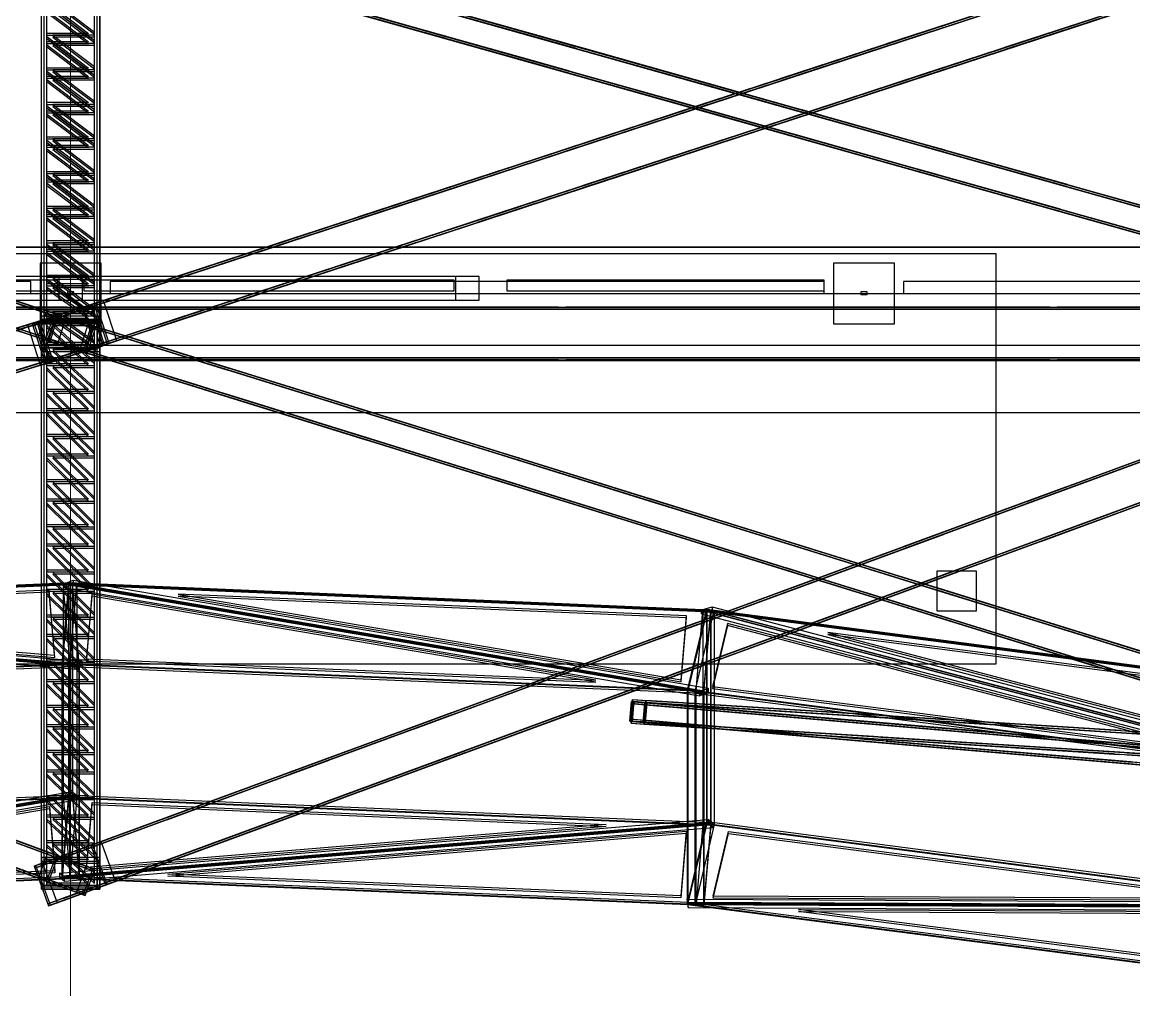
# Model space of a CAD drawing. Header units: millimetres. Extents: x -52000 to 48850, y -48850 to 51750.
# Drawn here: x -366 to 8040, y -27266 to -19948 of the extents above; entities that cross this region are included whole.
import ezdxf

# ---------------------------------------------------------------- set-up
doc = ezdxf.new("R2010")
doc.units = ezdxf.units.MM
for name, color, linetype, lineweight in [('D-BMK-AXIS', 7, 'Continuous', 13), ('D-STR-BASE', 7, 'Continuous', 25), ('D-STR-STRC', 7, 'Continuous', 25)]:
    doc.layers.add(name, color=color, linetype=linetype, lineweight=lineweight)

msp = doc.modelspace()

# ---------------------------------------------------------------- linework, layer by layer
at = {"layer": 'D-BMK-AXIS'}
msp.add_line((0, -48000), (0, 48000), dxfattribs=at)
at = {"layer": 'D-STR-BASE'}
for points in [[(-24900, -22900), (24900, -22900), (24900, 22900), (-24900, 22900)], [(-23650, -21650), (23650, -21650), (23650, 21650), (-23650, 21650)], [(-23650, -21650), (23650, -21650), (23650, 21650), (-23650, 21650)], [(-23650, -21650), (23650, -21650), (23650, 21650), (-23650, 21650)], [(-23650, -21650), (23650, -21650), (23650, 21650), (-23650, 21650)], [(-24000, -22000), (24000, -22000), (24000, -21650), (-24000, -21650)], [(-24000, -22000), (24000, -22000), (24000, -21650), (-24000, -21650)], [(-24000, -22000), (24000, -22000), (24000, -21650), (-24000, -21650)], [(-24000, -22000), (24000, -22000), (24000, -21650), (-24000, -21650)], [(-24000, -22000), (24000, -22000), (24000, -21650), (-24000, -21650)], [(-24000, -22000), (24000, -22000), (24000, -21650), (-24000, -21650)], [(-24000, -22000), (24000, -22000), (24000, -21650), (-24000, -21650)], [(-24000, -22000), (24000, -22000), (24000, -21650), (-24000, -21650)], [(-7000, -24800), (7000, -24800), (7000, -21700), (-7000, -21700)], [(-230, -22230), (230, -22230), (230, -21770), (-230, -21770)], [(5770, -22230), (6230, -22230), (6230, -21770), (5770, -21770)], [(-5700, -22000), (-300, -22000), (-300, -21910), (-5700, -21910)], [(-3090, -22050), (3090, -22050), (3090, -21870), (-3090, -21870)], [(-2900, -21980), (-100, -21980), (-100, -21900), (-2900, -21900)], [(-90, -22050), (90, -22050), (90, -21870), (-90, -21870)], [(100, -21980), (2900, -21980), (2900, -21900), (100, -21900)], [(300, -22000), (5700, -22000), (5700, -21910), (300, -21910)], [(2910, -22050), (3090, -22050), (3090, -21870), (2910, -21870)], [(3300, -21980), (5700, -21980), (5700, -21900), (3300, -21900)], [(6300, -22000), (11700, -22000), (11700, -21910), (6300, -21910)], [(6300, -22000), (11700, -22000), (11700, -21910), (6300, -21910)], [(-25, -22006), (25, -22006), (25, -21986), (-25, -21986)], [(5975, -22006), (6025, -22006), (6025, -21986), (5975, -21986)], [(-24450, -22390), (24450, -22390), (24450, -22510), (-24450, -22510)], [(-24450, -22390), (24450, -22390), (24450, -22510), (-24450, -22510)], [(6550, -24400), (6850, -24400), (6850, -24100), (6550, -24100)]]:
    msp.add_lwpolyline(points, close=True, dxfattribs=at)
at = {"layer": 'D-STR-STRC'}
for points in [[(-290.1, -22229.2), (190.5, -22071.8), (9772, -18932.4), (9291.5, -19089.8)], [(-285.1, -22244.5), (195.5, -22087), (9777, -18947.6), (9296.4, -19105)], [(185.4, -22269.7), (-130, -22166.3), (-9711.5, -19026.9), (-9396.2, -19130.2)], [(190.4, -22254.4), (-125, -22151.1), (-9706.6, -19011.7), (-9391.2, -19115)], [(220, -22195.6), (-220, -22195.6), (-220, -19056.2), (220, -19056.2)], [(220, -22211.2), (-220, -22211.2), (-220, -19071.8), (220, -19071.8)], [(11326.3, -22259.4), (11024.5, -22174.4), (-126.8, -19035), (175, -19119.9)], [(11330.6, -22244), (11028.8, -22159), (-122.5, -19019.6), (179.4, -19104.5)], [(125, -22454), (-190.4, -22350.7), (-9771.9, -19211.2), (-9456.6, -19314.6)], [(130, -22438.8), (-185.4, -22335.5), (-9767, -19196), (-9451.6, -19299.4)], [(-195.5, -22518.1), (285.1, -22360.7), (9866.7, -19221.2), (9386.1, -19378.7)], [(-190.5, -22533.3), (290.1, -22375.9), (9871.7, -19236.4), (9391.1, -19393.9)], [(11273.7, -22446.1), (10971.9, -22361.1), (-179.4, -19221.7), (122.5, -19306.7)], [(11278.1, -22430.7), (10976.2, -22345.7), (-175, -19206.3), (126.8, -19291.3)], [(220, -22393.9), (-220, -22393.9), (-220, -19254.5), (220, -19254.5)], [(220, -22409.5), (-220, -22409.5), (-220, -19270.1), (220, -19270.1)], [(2835.9, -20054), (2623.9, -19994.3), (1758.7, -19750.7)], [(2839.4, -20055), (1974.2, -19811.4), (1762.2, -19751.7)], [(6169.9, -20112.6), (6910.1, -19870.1), (7296.8, -19743.4)], [(6177.4, -20110.1), (6564.2, -19983.4), (7304.4, -19740.9)], [(135, -20032.9), (-180, -20032.9), (-180, -19794.8)], [(135, -20048.5), (-180, -20048.5), (-180, -19810.3)], [(180, -20022.3), (180, -19784.2), (-135, -19784.2)], [(180, -20037.9), (180, -19799.8), (-135, -19799.8)], [(2831.6, -20069.4), (2619.6, -20009.7), (1754.4, -19766.1)], [(2835.1, -20070.4), (1969.9, -19826.8), (1757.9, -19767.1)], [(3817.8, -20128.9), (3605.8, -20069.2), (2740.5, -19825.6)], [(3821.3, -20129.9), (2956.1, -19886.3), (2744.1, -19826.6)], [(6174.8, -20127.8), (6915.1, -19885.3), (7301.8, -19758.6)], [(6182.4, -20125.3), (6569.1, -19998.6), (7309.4, -19756.1)], [(7063, -20139.9), (7803.2, -19897.3), (8189.9, -19770.6)], [(7068, -20155.1), (7808.2, -19912.6), (8194.9, -19785.8)], [(7070.6, -20137.4), (7457.3, -20010.7), (8197.5, -19768.2)], [(7075.5, -20152.6), (7462.3, -20025.9), (8202.5, -19783.4)], [(135, -20096.2), (-180, -20096.2), (-180, -19858.1)], [(135, -20111.8), (-180, -20111.8), (-180, -19873.6)], [(180, -20085.7), (180, -19847.5), (-135, -19847.5)], [(180, -20101.2), (180, -19863.1), (-135, -19863.1)], [(3813.4, -20144.3), (3601.4, -20084.6), (2736.2, -19841)], [(3817, -20145.3), (2951.7, -19901.7), (2739.7, -19842)], [(5371.4, -20374.2), (6111.6, -20131.7), (6498.3, -20005)], [(5379, -20371.8), (5765.7, -20245), (6505.9, -20002.5)], [(135, -20294.5), (-180, -20294.5), (-180, -20056.4)], [(135, -20310.1), (-180, -20310.1), (-180, -20071.9)], [(180, -20284), (180, -20045.8), (-135, -20045.8)], [(180, -20299.5), (180, -20061.4), (-135, -20061.4)], [(3760.9, -20331), (3548.9, -20271.3), (2683.6, -20027.7)], [(3764.4, -20332), (2899.1, -20088.4), (2687.1, -20028.7)], [(3765.2, -20315.6), (3553.2, -20255.9), (2688, -20012.3)], [(3768.7, -20316.6), (2903.5, -20073), (2691.5, -20013.3)], [(4747, -20390.5), (4535, -20330.8), (3669.8, -20087.2)], [(4750.6, -20391.5), (3885.3, -20147.9), (3673.3, -20088.2)], [(5376.4, -20389.4), (6116.6, -20146.9), (6503.3, -20020.2)], [(5384, -20387), (5770.7, -20260.2), (6510.9, -20017.7)], [(6264.5, -20401.5), (7004.7, -20159), (7391.5, -20032.3)], [(6269.5, -20416.7), (7009.7, -20174.2), (7396.4, -20047.5)], [(6272.1, -20399), (6658.8, -20272.3), (7399, -20029.8)], [(6277.1, -20414.2), (6663.8, -20287.5), (7404, -20045)], [(135, -20357.8), (-180, -20357.8), (-180, -20119.7)], [(135, -20373.4), (-180, -20373.4), (-180, -20135.3)], [(180, -20347.3), (180, -20109.1), (-135, -20109.1)], [(180, -20362.8), (180, -20124.7), (-135, -20124.7)], [(4742.7, -20405.9), (4530.7, -20346.2), (3665.5, -20102.6)], [(4746.2, -20406.9), (3881, -20163.3), (3669, -20103.6)], [(135, -20556.1), (-180, -20556.1), (-180, -20318)], [(135, -20571.7), (-180, -20571.7), (-180, -20333.6)], [(180, -20545.6), (180, -20307.4), (-135, -20307.4)], [(180, -20561.1), (180, -20323), (-135, -20323)], [(4690.1, -20592.6), (4478.1, -20532.9), (3612.9, -20289.4)], [(4693.7, -20593.6), (3828.4, -20350), (3616.4, -20290.3)], [(4694.5, -20577.2), (4482.5, -20517.5), (3617.2, -20274)], [(4698, -20578.2), (3832.8, -20334.6), (3620.8, -20274.9)], [(4572.9, -20635.9), (5313.2, -20393.3), (5699.9, -20266.6)], [(4577.9, -20651.1), (5318.1, -20408.5), (5704.9, -20281.8)], [(4580.5, -20633.4), (4967.2, -20506.7), (5707.5, -20264.1)], [(4585.5, -20648.6), (4972.2, -20521.9), (5712.4, -20279.3)], [(5466.1, -20663.1), (6206.3, -20420.6), (6593, -20293.9)], [(5471, -20678.3), (6211.3, -20435.8), (6598, -20309.1)], [(5473.6, -20660.6), (5860.4, -20533.9), (6600.6, -20291.4)], [(5478.6, -20675.8), (5865.3, -20549.1), (6605.6, -20306.6)], [(135, -20619.5), (-180, -20619.5), (-180, -20381.3)], [(135, -20635), (-180, -20635), (-180, -20396.9)], [(180, -20608.9), (180, -20370.8), (-135, -20370.8)], [(180, -20624.5), (180, -20386.3), (-135, -20386.3)], [(5672, -20667.5), (5460, -20607.8), (4594.7, -20364.2)], [(5675.5, -20668.5), (4810.3, -20424.9), (4598.3, -20365.2)], [(5676.3, -20652.1), (5464.3, -20592.4), (4599.1, -20348.8)], [(5679.8, -20653.1), (4814.6, -20409.5), (4602.6, -20349.8)], [(135, -20817.8), (-180, -20817.8), (-180, -20579.6)], [(135, -20833.3), (-180, -20833.3), (-180, -20595.2)], [(180, -20807.2), (180, -20569.1), (-135, -20569.1)], [(180, -20822.8), (180, -20584.6), (-135, -20584.6)], [(3774.5, -20897.5), (4514.7, -20654.9), (4901.4, -20528.2)], [(3779.5, -20912.7), (4519.7, -20670.1), (4906.4, -20543.4)], [(3782.1, -20895), (4168.8, -20768.3), (4909, -20525.7)], [(3787, -20910.2), (4173.8, -20783.5), (4914, -20540.9)], [(5619.4, -20854.2), (5407.4, -20794.6), (4542.2, -20551)], [(5622.9, -20855.2), (4757.7, -20611.6), (4545.7, -20552)], [(5623.7, -20838.8), (5411.7, -20779.2), (4546.5, -20535.6)], [(5627.3, -20839.8), (4762, -20596.2), (4550, -20536.6)], [(4667.6, -20924.7), (5407.8, -20682.2), (5794.5, -20555.5)], [(4672.6, -20939.9), (5412.8, -20697.4), (5799.5, -20570.7)], [(4675.2, -20922.3), (5061.9, -20795.5), (5802.1, -20553)], [(4680.2, -20937.5), (5066.9, -20810.8), (5807.1, -20568.2)], [(135, -20881.1), (-180, -20881.1), (-180, -20642.9)], [(135, -20896.6), (-180, -20896.6), (-180, -20658.5)], [(180, -20870.5), (180, -20632.4), (-135, -20632.4)], [(180, -20886.1), (180, -20647.9), (-135, -20647.9)], [(6601.3, -20929.1), (6389.3, -20869.4), (5524, -20625.9)], [(6604.8, -20930.1), (5739.5, -20686.5), (5527.5, -20626.8)], [(6605.6, -20913.7), (6393.6, -20854), (5528.4, -20610.5)], [(6609.1, -20914.7), (5743.9, -20671.1), (5531.9, -20611.4)], [(135, -21079.4), (-180, -21079.4), (-180, -20841.2)], [(180, -21068.8), (180, -20830.7), (-135, -20830.7)], [(180, -21084.4), (180, -20846.2), (-135, -20846.2)], [(2976, -21159.1), (3716.2, -20916.6), (4102.9, -20789.8)], [(2981, -21174.3), (3721.2, -20931.8), (4107.9, -20805.1)], [(2983.6, -21156.6), (3370.3, -21029.9), (4110.5, -20787.4)], [(2988.6, -21171.8), (3375.3, -21045.1), (4115.5, -20802.6)], [(3869.1, -21186.4), (4609.3, -20943.8), (4996.1, -20817.1)], [(3874.1, -21201.6), (4614.3, -20959), (5001, -20832.3)], [(3876.7, -21183.9), (4263.4, -21057.2), (5003.6, -20814.6)], [(3881.7, -21199.1), (4268.4, -21072.4), (5008.6, -20829.8)], [(6548.7, -21115.9), (6336.7, -21056.2), (5471.4, -20812.6)], [(6552.2, -21116.9), (5687, -20873.3), (5475, -20813.6)], [(6553, -21100.5), (6341, -21040.8), (5475.8, -20797.2)], [(6556.5, -21101.5), (5691.3, -20857.9), (5479.3, -20798.2)], [(135, -21094.9), (-180, -21094.9), (-180, -20856.8)], [(135, -21142.7), (-180, -21142.7), (-180, -20904.6)], [(135, -21158.3), (-180, -21158.3), (-180, -20920.1)], [(180, -21132.1), (180, -20894), (-135, -20894)], [(180, -21147.7), (180, -20909.5), (-135, -20909.5)], [(7530.5, -21190.7), (7318.5, -21131.1), (6453.3, -20887.5)], [(7534, -21191.7), (6668.8, -20948.1), (6456.8, -20888.5)], [(7534.9, -21175.3), (7322.9, -21115.7), (6457.6, -20872.1)], [(7538.4, -21176.3), (6673.1, -20932.7), (6461.1, -20873.1)], [(180, -21330.4), (180, -21092.3), (-135, -21092.3)], [(2177.5, -21420.7), (2917.8, -21178.2), (3304.5, -21051.5)], [(2182.5, -21435.9), (2922.7, -21193.4), (3309.5, -21066.7)], [(2185.1, -21418.2), (2571.8, -21291.5), (3312.1, -21049)], [(2190.1, -21433.4), (2576.8, -21306.7), (3317, -21064.2)], [(3070.7, -21448), (3810.9, -21205.4), (4197.6, -21078.7)], [(3075.6, -21463.2), (3815.9, -21220.6), (4202.6, -21093.9)], [(3078.2, -21445.5), (3465, -21318.8), (4205.2, -21076.3)], [(3083.2, -21460.7), (3469.9, -21334), (4210.2, -21091.5)], [(7478, -21377.5), (7266, -21317.8), (6400.7, -21074.2)], [(7481.5, -21378.5), (6616.2, -21134.9), (6404.2, -21075.2)], [(7482.3, -21362.1), (7270.3, -21302.4), (6405.1, -21058.8)], [(7485.8, -21363.1), (6620.6, -21119.5), (6408.6, -21059.8)], [(135, -21341), (-180, -21341), (-180, -21102.9)], [(135, -21356.6), (-180, -21356.6), (-180, -21118.4)], [(135, -21404.3), (-180, -21404.3), (-180, -21166.2)], [(135, -21419.9), (-180, -21419.9), (-180, -21181.7)], [(180, -21346), (180, -21107.8), (-135, -21107.8)], [(180, -21393.8), (180, -21155.6), (-135, -21155.6)], [(180, -21409.3), (180, -21171.2), (-135, -21171.2)], [(8459.8, -21452.4), (8247.8, -21392.7), (7382.6, -21149.1)], [(8463.3, -21453.4), (7598.1, -21209.8), (7386.1, -21150.1)], [(8464.1, -21437), (8252.1, -21377.3), (7386.9, -21133.7)], [(8467.7, -21438), (7602.4, -21194.4), (7390.4, -21134.7)], [(1379.1, -21682.3), (2119.3, -21439.8), (2506, -21313.1)], [(1384.1, -21697.5), (2124.3, -21455), (2511, -21328.3)], [(1386.7, -21679.8), (1773.4, -21553.1), (2513.6, -21310.6)], [(1391.6, -21695.1), (1778.4, -21568.3), (2518.6, -21325.8)], [(2272.2, -21709.6), (3012.4, -21467.1), (3399.1, -21340.4)], [(2279.8, -21707.1), (2666.5, -21580.4), (3406.7, -21337.9)], [(8407.2, -21639.1), (8195.2, -21579.4), (7330, -21335.8)], [(8410.7, -21640.1), (7545.5, -21396.5), (7333.5, -21336.8)], [(8411.6, -21623.7), (8199.6, -21564), (7334.3, -21320.4)], [(8415.1, -21624.7), (7549.8, -21381.1), (7337.8, -21321.4)], [(135, -21602.6), (-180, -21602.6), (-180, -21364.5)], [(135, -21618.2), (-180, -21618.2), (-180, -21380)], [(135, -21665.9), (-180, -21665.9), (-180, -21427.8)], [(180, -21592.1), (180, -21353.9), (-135, -21353.9)], [(180, -21607.6), (180, -21369.5), (-135, -21369.5)], [(180, -21655.4), (180, -21417.2), (-135, -21417.2)], [(180, -21670.9), (180, -21432.8), (-135, -21432.8)], [(2277.2, -21724.8), (3017.4, -21482.3), (3404.1, -21355.6)], [(2284.8, -21722.3), (2671.5, -21595.6), (3411.7, -21353.1)], [(135, -21681.5), (-180, -21681.5), (-180, -21443.3)], [(580.6, -21944), (1320.8, -21701.4), (1707.6, -21574.7)], [(585.6, -21959.2), (1325.8, -21716.6), (1712.5, -21589.9)], [(588.2, -21941.5), (974.9, -21814.8), (1715.1, -21572.2)], [(593.2, -21956.7), (979.9, -21830), (1720.1, -21587.4)], [(1473.7, -21971.2), (2214, -21728.7), (2600.7, -21602)], [(1481.3, -21968.7), (1868, -21842), (2608.3, -21599.5)], [(135, -21864.2), (-180, -21864.2), (-180, -21626.1)], [(135, -21879.8), (-180, -21879.8), (-180, -21641.6)], [(180, -21853.7), (180, -21615.5), (-135, -21615.5)], [(180, -21869.2), (180, -21631.1), (-135, -21631.1)], [(180, -21917), (180, -21678.9), (-135, -21678.9)], [(1478.7, -21986.4), (2218.9, -21743.9), (2605.7, -21617.2)], [(1486.3, -21983.9), (1873, -21857.2), (2613.2, -21614.7)], [(135, -21927.6), (-180, -21927.6), (-180, -21689.4)], [(135, -21943.1), (-180, -21943.1), (-180, -21705)], [(180, -21932.5), (180, -21694.4), (-135, -21694.4)], [(-175.6, -22191.7), (522.4, -21963), (909.1, -21836.3)], [(-170.6, -22206.9), (527.4, -21978.2), (914.1, -21851.5)], [(-168, -22189.3), (218.7, -22062.5), (916.7, -21833.8)], [(-163.1, -22204.5), (223.7, -22077.7), (921.7, -21849)], [(63.3, -22229.7), (-158.2, -22157.1), (-856.2, -21928.4)], [(68.3, -22214.5), (-153.2, -22141.9), (-851.2, -21913.2)], [(70.9, -22232.1), (-627.1, -22003.4), (-848.6, -21930.9)], [(75.9, -22216.9), (-622.1, -21988.2), (-843.6, -21915.7)], [(135, -22125.9), (-180, -22125.9), (-180, -21887.7)], [(135, -22141.4), (-180, -22141.4), (-180, -21903.3)], [(180, -22115.3), (180, -21877.2), (-135, -21877.2)], [(180, -22130.8), (180, -21892.7), (-135, -21892.7)], [(180, -22161.6), (180, -21940.5), (-135, -21940.5)], [(675.3, -22232.8), (1415.5, -21990.3), (1802.2, -21863.6)], [(680.3, -22248), (1420.5, -22005.5), (1807.2, -21878.8)], [(682.9, -22230.4), (1069.6, -22103.6), (1809.8, -21861.1)], [(687.8, -22245.6), (1074.6, -22118.9), (1814.8, -21876.3)], [(135, -22172.2), (-180, -22172.2), (-180, -21951)], [(135, -22187.7), (-180, -22187.7), (-180, -21966.6)], [(180, -22177.1), (180, -21956), (-135, -21956)], [(-13456.8, -26312.2), (-13038, -26182.2), (162, -22084.8), (-256.8, -22214.7)], [(-13452.1, -26327.5), (-13033.3, -26197.5), (166.7, -22100), (-252.1, -22230)], [(-3689.6, -22102.6), (-3689.6, -22102.6), (-27.5, -22102.6), (-27.5, -22102.6)], [(7.9, -22398.8), (-213.6, -22326.2), (-911.6, -22097.5)], [(15.5, -22401.3), (-682.5, -22172.6), (-904, -22100)], [(-326.4, -22236.3), (-231.5, -22542), (187.3, -22412), (92.4, -22106.4)], [(-290.1, -22229.2), (-190.5, -22533.3), (290.1, -22375.9), (190.5, -22071.8)], [(-276.9, -26331.3), (166.5, -26168.3), (11317.8, -22070.9), (10874.4, -22233.8)], [(-271.4, -26346.3), (172.1, -26183.4), (11323.3, -22085.9), (10879.9, -22248.9)], [(-256.8, -22214.7), (-162, -22520.4), (256.8, -22390.4), (162, -22084.8)], [(-231.9, -22210.2), (-132.2, -22514.3), (348.3, -22356.8), (248.7, -22052.7)], [(27.5, -22102.6), (27.5, -22102.6), (3689.6, -22102.6), (3689.6, -22102.6)], [(148.9, -22088.8), (243.7, -22394.4), (256.8, -22390.4), (162, -22084.8)], [(175.5, -22076.7), (275.1, -22380.8), (290.1, -22375.9), (190.5, -22071.8)], [(3744.6, -22102.6), (3744.6, -22102.6), (7406.7, -22102.6), (7406.7, -22102.6)], [(7461.7, -22102.6), (7461.7, -22102.6), (11123.8, -22102.6), (11123.8, -22102.6)], [(-22302.6, -22118.6), (-22302.6, -22118.6), (22302.6, -22118.6), (22302.6, -22118.6)], [(176.2, -26369.9), (-114.8, -26263), (-11266.1, -22165.6), (-10975.1, -22272.5)], [(181.7, -26354.9), (-109.3, -26248), (-11260.6, -22150.5), (-10969.6, -22257.5)], [(-3689.6, -22118.6), (-3689.6, -22118.6), (-27.5, -22118.6), (-27.5, -22118.6)], [(-1282.1, -22533), (-945.1, -22428.4), (34.9, -22124.2)], [(-1280.2, -22532.4), (-300.2, -22228.2), (36.8, -22123.6)], [(-1277.3, -22548.3), (-940.3, -22443.7), (39.7, -22139.5)], [(-1275.5, -22547.7), (-295.5, -22243.5), (41.5, -22138.9)], [(2.9, -22414), (-218.6, -22341.4), (-916.6, -22112.7)], [(10.5, -22416.5), (-687.5, -22187.8), (-909, -22115.2)], [(66.8, -22434.9), (132.1, -22235.4), (-183.2, -22132), (-248.6, -22331.6)], [(220, -22386), (220, -22172.2), (-220, -22172.2), (-220, -22386)], [(-175.4, -22355.6), (-110, -22156), (-125, -22151.1), (-190.4, -22350.7)], [(125, -22454), (190.4, -22254.4), (-125, -22151.1), (-190.4, -22350.7)], [(135, -22370.5), (-180, -22370.5), (-180, -22149.3)], [(135, -22386), (-180, -22386), (-180, -22164.9)], [(-155.5, -22364.2), (-93.2, -22163.7), (-106.3, -22159.6), (-168.5, -22360.2)], [(106.3, -22445.5), (168.5, -22244.9), (-106.3, -22159.6), (-168.5, -22360.2)], [(180, -22359.9), (180, -22138.8), (-135, -22138.8)], [(180, -22375.4), (180, -22154.3), (-135, -22154.3)], [(13363.8, -26357.7), (13089, -26272.3), (-111, -22174.9), (163.8, -22260.2)], [(13368.5, -26342.4), (13093.7, -26257.1), (-106.3, -22159.6), (168.5, -22244.9)], [(175.8, -22467.1), (238.1, -22266.5), (-36.7, -22181.2), (-99, -22381.8)], [(-81, -22480.6), (617, -22251.9), (1003.7, -22125.2)], [(-76, -22495.8), (622, -22267.1), (1008.7, -22140.4)], [(-73.4, -22478.1), (313.3, -22351.4), (1011.3, -22122.7)], [(-68.4, -22493.3), (318.3, -22366.6), (1016.3, -22137.9)], [(27.5, -22118.6), (27.5, -22118.6), (3689.6, -22118.6), (3689.6, -22118.6)], [(3744.6, -22118.6), (3744.6, -22118.6), (7406.7, -22118.6), (7406.7, -22118.6)], [(7461.7, -22118.6), (7461.7, -22118.6), (11123.8, -22118.6), (11123.8, -22118.6)], [(-290.1, -22229.2), (-190.5, -22533.3), (-175.5, -22528.4), (-275.1, -22224.3)], [(-256.8, -22214.7), (-162, -22520.4), (-148.9, -22516.3), (-243.7, -22210.7)], [(-200, -22409.5), (-200, -22195.6), (-220, -22195.6), (-220, -22409.5)], [(220, -22409.5), (220, -22195.6), (-220, -22195.6), (-220, -22409.5)], [(-200, -22407.5), (-200, -22197.6), (-220, -22197.6), (-220, -22407.5)], [(220, -26295.1), (-220, -26295.1), (-220, -22197.6), (220, -22197.6)], [(220, -22407.5), (220, -22197.6), (-220, -22197.6), (-220, -22407.5)], [(220, -26310.3), (-220, -26310.3), (-220, -22212.9), (220, -22212.9)], [(220, -22437.5), (220, -22227.7), (-220, -22227.7), (-220, -22437.5)], [(135, -22530.8), (-180, -22530.8), (-180, -22241.2)], [(135, -22546.1), (-180, -22546.1), (-180, -22256.5)], [(180, -22517.3), (180, -22227.7), (-135, -22227.7)], [(180, -22532.6), (180, -22243), (-135, -22243)], [(1187.2, -22577.9), (207.2, -22273.7), (14.2, -22213.8)], [(1189, -22578.5), (996, -22518.5), (16, -22214.3)], [(1191.9, -22562.6), (211.9, -22258.4), (18.9, -22198.5)], [(1193.8, -22563.2), (1000.8, -22503.3), (20.8, -22199.1)], [(106.3, -22445.5), (168.5, -22244.9), (155.5, -22240.9), (93.2, -22441.4)], [(125, -22454), (190.4, -22254.4), (175.4, -22249.5), (110, -22449.1)], [(220, -22409.5), (220, -22195.6), (200, -22195.6), (200, -22409.5)], [(220, -22407.5), (220, -22197.6), (200, -22197.6), (200, -22407.5)], [(109.3, -26552), (-181.7, -26445.1), (-11333, -22347.7), (-11042, -22454.6)], [(114.8, -26537), (-176.2, -26430.1), (-11327.5, -22332.6), (-11036.5, -22439.6)], [(-172.1, -26616.6), (271.4, -26453.7), (11422.7, -22356.3), (10979.2, -22519.2)], [(13306.3, -26542.9), (13031.5, -26457.6), (-168.5, -22360.2), (106.3, -22445.5)], [(13311, -26527.7), (13036.2, -26442.3), (-163.8, -22344.9), (111, -22430.2)], [(-13366.7, -26602.5), (-12947.9, -26472.5), (252.1, -22375.1), (-166.7, -22505.1)], [(-13362, -26617.8), (-12943.2, -26487.8), (256.8, -22390.4), (-162, -22520.4)], [(-1191.9, -22823.3), (-855, -22718.7), (125, -22414.5)], [(-1190.1, -22822.8), (-210.1, -22518.6), (126.9, -22414)], [(-1187.2, -22838.6), (-850.2, -22734), (129.8, -22429.8)], [(-1185.3, -22838), (-205.3, -22533.8), (131.6, -22429.2)], [(220, -26489.7), (-220, -26489.7), (-220, -22392.2), (220, -22392.2)], [(220, -26504.9), (-220, -26504.9), (-220, -22407.5), (220, -22407.5)], [(135, -22725.4), (-180, -22725.4), (-180, -22435.8)], [(-166.5, -26631.7), (276.9, -26468.7), (11428.2, -22371.3), (10984.7, -22534.2)], [(180, -22711.9), (180, -22422.3), (-135, -22422.3)], [(180, -22727.1), (180, -22437.5), (-135, -22437.5)], [(1129.7, -22763.2), (149.7, -22459), (-43.4, -22399)], [(1131.5, -22763.7), (938.5, -22703.8), (-41.5, -22399.6)], [(1134.4, -22747.9), (154.4, -22443.7), (-38.6, -22383.8)], [(1136.3, -22748.5), (943.2, -22688.5), (-36.7, -22384.3)], [(-22302.6, -22486.6), (-22302.6, -22486.6), (22302.6, -22486.6), (22302.6, -22486.6)], [(-3689.6, -22486.6), (-3689.6, -22486.6), (-27.5, -22486.6), (-27.5, -22486.6)], [(-3689.6, -22502.6), (-3689.6, -22502.6), (-27.5, -22502.6), (-27.5, -22502.6)], [(135, -22740.7), (-180, -22740.7), (-180, -22451.1)], [(27.5, -22486.6), (27.5, -22486.6), (3689.6, -22486.6), (3689.6, -22486.6)], [(27.5, -22502.6), (27.5, -22502.6), (3689.6, -22502.6), (3689.6, -22502.6)], [(2291.9, -22904.1), (1261.5, -22584.2), (1068.5, -22524.3)], [(2293.8, -22904.6), (2100.8, -22844.7), (1070.3, -22524.9)], [(3744.6, -22486.6), (3744.6, -22486.6), (7406.7, -22486.6), (7406.7, -22486.6)], [(3744.6, -22502.6), (3744.6, -22502.6), (7406.7, -22502.6), (7406.7, -22502.6)], [(7461.7, -22486.6), (7461.7, -22486.6), (11123.8, -22486.6), (11123.8, -22486.6)], [(7461.7, -22502.6), (7461.7, -22502.6), (11123.8, -22502.6), (11123.8, -22502.6)], [(135, -22872.3), (-180, -22872.3), (-180, -22560.9)], [(135, -22887.5), (-180, -22887.5), (-180, -22576.2)], [(180, -22858.8), (180, -22547.4), (-135, -22547.4)], [(180, -22874), (180, -22562.6), (-135, -22562.6)], [(2287.2, -22919.3), (1256.8, -22599.5), (1063.7, -22539.6)], [(2289, -22919.9), (2096, -22860), (1065.6, -22540.1)], [(135, -23066.9), (-180, -23066.9), (-180, -22755.5)], [(135, -23082.1), (-180, -23082.1), (-180, -22770.7)], [(180, -23053.3), (180, -22741.9), (-135, -22741.9)], [(180, -23068.6), (180, -22757.2), (-135, -22757.2)], [(2229.7, -23104.6), (1199.2, -22784.8), (1006.2, -22724.8)], [(2231.5, -23105.2), (2038.5, -23045.3), (1008.1, -22725.4)], [(2234.4, -23089.3), (1204, -22769.5), (1011, -22709.6)], [(2236.3, -23089.9), (2043.2, -23030), (1012.8, -22710.1)], [(3391.9, -23245.5), (2361.5, -22925.7), (2168.5, -22865.7)], [(135, -23213.7), (-180, -23213.7), (-180, -22902.3)], [(135, -23229), (-180, -23229), (-180, -22917.6)], [(180, -23200.2), (180, -22888.8), (-135, -22888.8)], [(180, -23215.5), (180, -22904.1), (-135, -22904.1)], [(3387.2, -23260.8), (2356.8, -22940.9), (2163.7, -22881)], [(3389, -23261.4), (3196, -23201.5), (2165.6, -22881.6)], [(3393.8, -23246.1), (3200.8, -23186.2), (2170.3, -22866.3)], [(135, -23408.3), (-180, -23408.3), (-180, -23096.9)], [(135, -23423.6), (-180, -23423.6), (-180, -23112.2)], [(180, -23394.8), (180, -23083.4), (-135, -23083.4)], [(180, -23410), (180, -23098.6), (-135, -23098.6)], [(3329.7, -23446.1), (2299.2, -23126.2), (2106.2, -23066.3)], [(3331.5, -23446.7), (3138.5, -23386.7), (2108.1, -23066.9)], [(3334.4, -23430.8), (2304, -23110.9), (2111, -23051)], [(3336.3, -23431.4), (3143.2, -23371.5), (2112.8, -23051.6)], [(7230.9, -23572.6), (8096.9, -23254.4), (8453.7, -23123.3)], [(7233.6, -23571.6), (7590.4, -23440.5), (8456.4, -23122.3)], [(7236.4, -23587.6), (8102.4, -23269.4), (8459.2, -23138.3)], [(7239.1, -23586.6), (7595.9, -23455.5), (8461.9, -23137.3)], [(135, -23555.2), (-180, -23555.2), (-180, -23243.8)], [(135, -23570.5), (-180, -23570.5), (-180, -23259.1)], [(180, -23541.7), (180, -23230.3), (-135, -23230.3)], [(180, -23556.9), (180, -23245.5), (-135, -23245.5)], [(4487.2, -23602.2), (3456.8, -23282.4), (3263.7, -23222.5)], [(4489, -23602.8), (4296, -23542.9), (3265.6, -23223)], [(4491.9, -23587), (3461.5, -23267.1), (3268.5, -23207.2)], [(4493.8, -23587.5), (4300.8, -23527.6), (3270.3, -23207.8)], [(135, -23749.8), (-180, -23749.8), (-180, -23438.4)], [(135, -23765), (-180, -23765), (-180, -23453.6)], [(180, -23736.2), (180, -23424.8), (-135, -23424.8)], [(180, -23751.5), (180, -23440.1), (-135, -23440.1)], [(4429.7, -23787.5), (3399.2, -23467.7), (3206.2, -23407.7)], [(4431.5, -23788.1), (4238.5, -23728.2), (3208.1, -23408.3)], [(4434.4, -23772.2), (3404, -23452.4), (3211, -23392.5)], [(4436.3, -23772.8), (4243.2, -23712.9), (3212.8, -23393)], [(7335.8, -23858), (8201.7, -23539.8), (8558.5, -23408.7)], [(7338.4, -23857), (7695.3, -23725.9), (8561.2, -23407.7)], [(7341.3, -23873), (8207.2, -23554.8), (8564.1, -23423.7)], [(7344, -23872), (7700.8, -23740.9), (8566.7, -23422.7)], [(6301.6, -23914.1), (7167.6, -23595.9), (7524.4, -23464.8)], [(6304.3, -23913.1), (6661.2, -23782), (7527.1, -23463.8)], [(6307.1, -23929.1), (7173.1, -23610.9), (7529.9, -23479.8)], [(6309.8, -23928.1), (6666.7, -23797), (7532.6, -23478.8)], [(135, -23896.6), (-180, -23896.6), (-180, -23585.3)], [(135, -23911.9), (-180, -23911.9), (-180, -23600.5)], [(180, -23883.1), (180, -23571.7), (-135, -23571.7)], [(180, -23898.4), (180, -23587), (-135, -23587)], [(5587.2, -23943.7), (4556.8, -23623.8), (4363.7, -23563.9)], [(5589, -23944.3), (5396, -23884.4), (4365.6, -23564.5)], [(5591.9, -23928.4), (4561.5, -23608.6), (4368.5, -23548.6)], [(5593.8, -23929), (5400.8, -23869.1), (4370.3, -23549.2)], [(135, -24091.2), (-180, -24091.2), (-180, -23779.8)], [(180, -24077.7), (180, -23766.3), (-135, -23766.3)], [(180, -24092.9), (180, -23781.6), (-135, -23781.6)], [(5529.7, -24129), (4499.2, -23809.1), (4306.2, -23749.2)], [(5531.5, -24129.6), (5338.5, -24069.6), (4308.1, -23749.8)], [(5534.4, -24113.7), (4504, -23793.8), (4311, -23733.9)], [(5536.3, -24114.3), (5343.2, -24054.4), (4312.8, -23734.5)], [(6406.5, -24199.4), (7272.4, -23881.2), (7629.3, -23750.1)], [(6409.2, -24198.4), (6766, -24067.3), (7632, -23749.1)], [(6412, -24214.4), (7277.9, -23896.2), (7634.8, -23765.1)], [(6414.7, -24213.4), (6771.5, -24082.3), (7637.5, -23764.1)], [(135, -24106.5), (-180, -24106.5), (-180, -23795.1)], [(5372.4, -24255.5), (6238.3, -23937.3), (6595.1, -23806.2)], [(5375, -24254.5), (5731.9, -24123.4), (6597.8, -23805.2)], [(5377.9, -24270.5), (6243.8, -23952.3), (6600.7, -23821.2)], [(5380.6, -24269.5), (5737.4, -24138.4), (6603.4, -23820.2)], [(135, -24238.1), (-180, -24238.1), (-180, -23926.7)], [(135, -24253.4), (-180, -24253.4), (-180, -23942)], [(180, -24224.6), (180, -23913.2), (-135, -23913.2)], [(180, -24239.8), (180, -23928.4), (-135, -23928.4)], [(6687.2, -24285.2), (5656.8, -23965.3), (5463.7, -23905.4)], [(6689, -24285.7), (6496, -24225.8), (5465.6, -23906)], [(6691.9, -24269.9), (5661.5, -23950), (5468.5, -23890.1)], [(6693.8, -24270.5), (6500.8, -24210.5), (5470.3, -23890.7)], [(135, -24432.7), (-180, -24432.7), (-180, -24121.3)], [(180, -24419.1), (180, -24107.7), (-135, -24107.7)], [(180, -24434.4), (180, -24123), (-135, -24123)], [(6629.7, -24470.4), (5599.2, -24150.6), (5406.2, -24090.7)], [(6631.5, -24471), (6438.5, -24411.1), (5408.1, -24091.2)], [(6634.4, -24455.2), (5604, -24135.3), (5411, -24075.4)], [(6636.3, -24455.7), (6443.2, -24395.8), (5412.8, -24076)], [(5477.2, -24540.9), (6343.2, -24222.7), (6700, -24091.6)], [(5479.9, -24539.9), (5836.7, -24408.8), (6702.7, -24090.6)], [(5482.7, -24555.9), (6348.7, -24237.7), (6705.5, -24106.6)], [(5485.4, -24554.9), (5842.2, -24423.8), (6708.2, -24105.6)], [(-4841, -24395.4), (64.8, -24802.4), (13.3, -24188.3)], [(-4840.9, -24410.8), (65, -24817.8), (13.4, -24203.7)], [(135, -24447.9), (-180, -24447.9), (-180, -24136.5)], [(-13.4, -24203.7), (-65, -24817.8), (4789.4, -25022.5)], [(-13.3, -24188.3), (-64.8, -24802.4), (4789.5, -25007)], [(-64.8, -26421.7), (-64.8, -24802.8), (-13.3, -24189), (-13.3, -25807.9)], [(-4.6, -26424.6), (-4.6, -24805.7), (-56.1, -24192), (-56.1, -25810.9)], [(17.7, -24197.9), (-44.6, -24225), (-44.4, -24194.1), (18, -24167.1)], [(-13.7, -25813.7), (-13.7, -24193.7), (-13.3, -24188.3), (-13.3, -25808.3)], [(-13.4, -24203.7), (4789.4, -25022.5), (4840.9, -24410.8)], [(-13.3, -24188.3), (4789.5, -25007), (4841, -24395.4)], [(-5.3, -26424.2), (-5.3, -24805.3), (46.2, -24191.6), (46.2, -25810.4)], [(13.7, -25813.7), (13.7, -24193.7), (13.3, -24188.3), (13.3, -25808.3)], [(64.8, -26421.7), (64.8, -24802.8), (13.3, -24189), (13.3, -25807.9)], [(4443.1, -24597), (5309, -24278.8), (5665.9, -24147.7)], [(4445.8, -24596), (4802.6, -24464.9), (5668.6, -24146.7)], [(4448.6, -24612), (5314.6, -24293.8), (5671.4, -24162.7)], [(4451.3, -24611), (4808.1, -24479.9), (5674.1, -24161.7)], [(-4051, -24410.2), (-120.9, -24736.2), (-162.2, -24244.3)], [(-4050.9, -24425.6), (-120.7, -24751.7), (-162, -24259.7)], [(135, -24579.6), (-180, -24579.6), (-180, -24268.2)], [(135, -24594.8), (-180, -24594.8), (-180, -24283.4)], [(180, -24566), (180, -24254.6), (-135, -24254.6)], [(180, -24581.3), (180, -24269.9), (-135, -24269.9)], [(159.5, -24289.5), (118.6, -24777.1), (3973, -24939.6)], [(159.7, -24274.1), (118.7, -24761.6), (3973.1, -24924.1)], [(813.1, -24287.9), (4616.5, -24936.2), (4657.3, -24451.9)], [(813.2, -24272.5), (4616.6, -24920.8), (4657.4, -24436.5)], [(7787.2, -24626.6), (6756.8, -24306.7), (6563.7, -24246.8)], [(7789, -24627.2), (7596, -24567.3), (6565.6, -24247.4)], [(7791.9, -24611.3), (6761.5, -24291.5), (6568.5, -24231.5)], [(7793.8, -24611.9), (7600.8, -24552), (6570.3, -24232.1)], [(4851.3, -24400.3), (4772.3, -24423.5), (4773.1, -24392.8), (4852, -24369.6)], [(-4841, -24395.4), (-4789.5, -25007), (64.8, -24802.4)], [(-4840.9, -24410.8), (-4789.4, -25022.5), (65, -24817.8)], [(135, -24774.1), (-180, -24774.1), (-180, -24462.7)], [(180, -24760.6), (180, -24449.2), (-135, -24449.2)], [(4547.9, -24882.3), (5413.9, -24564.1), (5770.7, -24433)], [(4550.6, -24881.3), (4907.5, -24750.2), (5773.4, -24432)], [(4553.4, -24897.3), (5419.4, -24579.1), (5776.2, -24448)], [(4556.1, -24896.3), (4913, -24765.2), (5778.9, -24447)], [(4812, -24404.3), (4665.9, -25015.9), (9515.3, -25641.1)], [(4812.4, -24388.9), (4666.3, -25000.5), (9515.7, -25625.7)], [(4666.3, -26619.8), (4666.3, -25000.9), (4812.3, -24389.6), (4812.3, -26008.4)], [(4722.1, -26627), (4722.2, -25008.1), (4868.1, -24396.9), (4868.1, -26015.8)], [(4730, -26623.8), (4730, -25005), (4781.5, -24393.6), (4781.5, -26012.4)], [(4789.5, -26626.3), (4789.5, -25007.5), (4841, -24396.1), (4841, -26015)], [(4811.1, -26014.3), (4811.1, -24394.3), (4812.4, -24388.9), (4812.4, -26008.9)], [(4812, -24404.2), (9515.4, -25641), (9661.5, -25040.4)], [(4812.4, -24388.9), (9515.7, -25625.7), (9661.8, -25025)], [(4840.6, -26020.8), (4840.6, -24400.8), (4841, -24395.4), (4841, -26015.4)], [(7729.7, -24811.9), (6699.2, -24492), (6506.2, -24432.1)], [(7731.5, -24812.5), (7538.5, -24752.5), (6508.1, -24432.7)], [(7734.4, -24796.6), (6704, -24476.7), (6511, -24416.8)], [(7736.3, -24797.2), (7543.2, -24737.3), (6512.8, -24417.4)], [(135, -24789.4), (-180, -24789.4), (-180, -24478)], [(180, -24775.9), (180, -24464.5), (-135, -24464.5)], [(3513.8, -24938.4), (4379.8, -24620.2), (4736.6, -24489.1)], [(3516.5, -24937.4), (3873.3, -24806.3), (4739.3, -24488.1)], [(3519.3, -24953.4), (4385.3, -24635.3), (4742.1, -24504.1)], [(3522, -24952.5), (3878.9, -24821.3), (4744.8, -24503.2)], [(4967.9, -24510.6), (4854, -24987.5), (8634.7, -25474.8)], [(4968.3, -24495.2), (4854.4, -24972.1), (8635.1, -25459.4)], [(135, -24921), (-180, -24921), (-180, -24609.6)], [(135, -24936.3), (-180, -24936.3), (-180, -24624.9)], [(180, -24907.5), (180, -24596.1), (-135, -24596.1)], [(180, -24922.7), (180, -24611.3), (-135, -24611.3)], [(5727.5, -24578.3), (9360.3, -25533.6), (9473.1, -25069.7)], [(5727.8, -24563), (9360.6, -25518.3), (9473.5, -25054.3)], [(8887.2, -24968.1), (7856.8, -24648.2), (7663.7, -24588.3)], [(8889, -24968.6), (8696, -24908.7), (7665.6, -24588.9)], [(8891.9, -24952.8), (7861.5, -24632.9), (7668.5, -24573)], [(8893.8, -24953.4), (8700.8, -24893.4), (7670.3, -24573.6)], [(180, -25102), (180, -24790.7), (-135, -24790.7)], [(-64.4, -24797), (-64.4, -26417), (-64.8, -26422.4), (-64.8, -24802.4)], [(84.2, -24810.1), (45.9, -24840.9), (45.6, -24810.1), (83.9, -24779.3)], [(64.4, -24797), (64.4, -26417), (64.8, -26422.4), (64.8, -24802.4)], [(3618.7, -25223.8), (4484.6, -24905.6), (4841.4, -24774.5)], [(3621.3, -25222.8), (3978.2, -25091.7), (4844.1, -24773.5)], [(3624.2, -25238.8), (4490.1, -24920.6), (4847, -24789.5)], [(3626.9, -25237.8), (3983.7, -25106.7), (4849.7, -24788.5)], [(8829.7, -25153.3), (7799.2, -24833.5), (7606.2, -24773.6)], [(8831.5, -25153.9), (8638.5, -25094), (7608.1, -24774.1)], [(8834.4, -25138.1), (7804, -24818.2), (7611, -24758.3)], [(8836.3, -25138.6), (8643.2, -25078.7), (7612.8, -24758.9)], [(135, -25115.6), (-180, -25115.6), (-180, -24804.2)], [(135, -25130.8), (-180, -25130.8), (-180, -24819.4)], [(180, -25117.3), (180, -24805.9), (-135, -24805.9)], [(2584.5, -25279.9), (3450.5, -24961.7), (3807.3, -24830.6)], [(2587.2, -25278.9), (2944.1, -25147.8), (3810, -24829.6)], [(2590.1, -25294.9), (3456, -24976.7), (3812.8, -24845.6)], [(2592.7, -25293.9), (2949.6, -25162.8), (3815.5, -24844.6)], [(135, -25262.5), (-180, -25262.5), (-180, -24951.1)], [(135, -25277.7), (-180, -25277.7), (-180, -24966.3)], [(180, -25248.9), (180, -24937.5), (-135, -24937.5)], [(180, -25264.2), (180, -24952.8), (-135, -24952.8)], [(4667.5, -24995.1), (4667.5, -26615.1), (4666.3, -26620.5), (4666.3, -25000.5)], [(4820.5, -25016.6), (4758.1, -25043.7), (4758.4, -25012.9), (4820.7, -24985.8)], [(4789.9, -25001.7), (4789.9, -26621.7), (4789.5, -26627), (4789.5, -25007)], [(180, -25443.5), (180, -25132.1), (-135, -25132.1)], [(2689.4, -25565.2), (3555.3, -25247), (3912.2, -25115.9)], [(2692.1, -25564.2), (3048.9, -25433.1), (3914.9, -25114.9)], [(2694.9, -25580.2), (3560.9, -25262.1), (3917.7, -25130.9)], [(2697.6, -25579.3), (3054.4, -25448.1), (3920.4, -25130)], [(4230, -25234.8), (4242.8, -25085.3), (4241.5, -25085.2), (4228.7, -25234.7)], [(4247.4, -25236.3), (4260.1, -25086.8), (4241.5, -25085.2), (4228.7, -25234.7)], [(4250.1, -25070.9), (4238.7, -25250.5), (4238.7, -25250.5), (4250.1, -25070.9)], [(27129.7, -27057.4), (27111.1, -27055.8), (4240.2, -25101.1), (4258.8, -25102.7)], [(27131.1, -27041.5), (27112.5, -27039.9), (4241.5, -25085.2), (4260.1, -25086.8)], [(4247.4, -25236.3), (4260.1, -25086.8), (4258.9, -25086.7), (4246.1, -25236.1)], [(4249.1, -25086.9), (4249.1, -25086.9), (26583.5, -26505), (26583.5, -26505)], [(4346.8, -25244.8), (4359.6, -25095.3), (4341, -25093.7), (4328.2, -25243.2)], [(4349.9, -25077.2), (4338.5, -25256.9), (4338.5, -25256.9), (4349.9, -25077.2)], [(6102, -25260.3), (4355.7, -25111), (4344.1, -25110)], [(6103.4, -25244.3), (4357.1, -25095.1), (4345.5, -25094.1)], [(4348.9, -25093.2), (4348.9, -25093.2), (6041, -25200.7)], [(4349.9, -25077.2), (4349.9, -25077.2), (6042, -25184.7)], [(6132.8, -25262.9), (6121.2, -25261.9), (4374.9, -25112.7)], [(6134.2, -25247), (6122.6, -25246), (4376.3, -25096.7)], [(4390.8, -25095.9), (6082.9, -25203.3), (6082.9, -25203.3)], [(4391.9, -25079.9), (6083.9, -25187.3), (6083.9, -25187.3)], [(135, -25457), (-180, -25457), (-180, -25145.6)], [(135, -25472.3), (-180, -25472.3), (-180, -25160.9)], [(180, -25458.8), (180, -25147.4), (-135, -25147.4)], [(1655.3, -25621.3), (2521.2, -25303.1), (2878.1, -25172)], [(1657.9, -25620.3), (2014.8, -25489.2), (2880.7, -25171)], [(1660.8, -25636.3), (2526.7, -25318.2), (2883.6, -25187)], [(1663.5, -25635.4), (2020.3, -25504.2), (2886.3, -25186.1)], [(27119.7, -27175), (27101.1, -27173.4), (4230.1, -25218.7), (4248.7, -25220.3)], [(6137.8, -25206.8), (6137.8, -25206.8), (7902.2, -25318.8)], [(6138.8, -25190.8), (6138.8, -25190.8), (7903.2, -25302.9)], [(6179.7, -25209.5), (7944.1, -25321.5), (7944.1, -25321.5)], [(6180.7, -25193.5), (7945.1, -25305.5), (7945.1, -25305.5)], [(135, -25603.9), (-180, -25603.9), (-180, -25292.5)], [(180, -25590.4), (180, -25279), (-135, -25279)], [(180, -25605.6), (180, -25294.3), (-135, -25294.3)], [(27118.3, -27190.9), (27099.7, -27189.3), (4228.7, -25234.7), (4247.4, -25236.3)], [(4239.8, -25234.6), (4239.8, -25234.6), (26574.2, -26652.7), (26574.2, -26652.7)], [(6090.6, -25393.8), (4344.3, -25244.5), (4332.7, -25243.5)], [(6092, -25377.8), (4345.7, -25228.6), (4334.1, -25227.6)], [(4338.5, -25256.9), (4338.5, -25256.9), (6030.6, -25364.3)], [(4339.6, -25240.9), (4339.6, -25240.9), (6031.6, -25348.4)], [(6121.4, -25396.4), (6109.8, -25395.4), (4363.5, -25246.2)], [(6122.8, -25380.5), (6111.2, -25379.5), (4364.8, -25230.2)], [(4380.5, -25259.5), (6072.5, -25367), (6072.5, -25367)], [(4381.5, -25243.6), (6073.5, -25351), (6073.5, -25351)], [(8008, -25423.2), (6189.6, -25267.8), (6177.9, -25266.8)], [(8009.3, -25407.2), (6190.9, -25251.8), (6179.3, -25250.8)], [(8038.7, -25425.8), (8027.1, -25424.8), (6208.7, -25269.4)], [(8040.1, -25409.9), (8028.5, -25408.9), (6210.1, -25253.4)], [(135, -25619.2), (-180, -25619.2), (-180, -25307.8)], [(6127.4, -25370.5), (6127.4, -25370.5), (7891.8, -25482.5)], [(6128.4, -25354.5), (6128.4, -25354.5), (7892.8, -25466.5)], [(7997.9, -25540.7), (6179.5, -25385.3), (6167.9, -25384.3)], [(6169.3, -25373.1), (7933.7, -25485.2), (7933.7, -25485.2)], [(6170.3, -25357.2), (7934.7, -25469.2), (7934.7, -25469.2)], [(8028.7, -25543.4), (8017.1, -25542.4), (6198.7, -25387)], [(7999, -25325), (7999, -25325), (9763.4, -25437)], [(8000, -25309), (8000, -25309), (9764.4, -25421)], [(1760.1, -25906.7), (2626.1, -25588.5), (2982.9, -25457.4)], [(1762.8, -25905.7), (2119.6, -25774.6), (2985.6, -25456.4)], [(1768.3, -25920.7), (2125.2, -25789.6), (2991.1, -25471.4)], [(7996.6, -25556.7), (6178.1, -25401.3), (6166.5, -25400.3)], [(8027.3, -25559.3), (8015.7, -25558.3), (6197.3, -25402.9)], [(135, -25798.5), (-180, -25798.5), (-180, -25487.1)], [(135, -25813.7), (-180, -25813.7), (-180, -25502.3)], [(180, -25785), (180, -25473.6), (-135, -25473.6)], [(180, -25800.2), (180, -25488.8), (-135, -25488.8)], [(726, -25962.8), (1591.9, -25644.6), (1948.8, -25513.5)], [(728.7, -25961.8), (1085.5, -25830.7), (1951.5, -25512.5)], [(731.5, -25977.8), (1597.5, -25659.6), (1954.3, -25528.5)], [(734.2, -25976.8), (1091, -25845.7), (1957, -25527.5)], [(1765.6, -25921.7), (2631.6, -25603.5), (2988.4, -25472.4)], [(7988.6, -25488.6), (7988.6, -25488.6), (9753, -25600.7)], [(7989.6, -25472.7), (7989.6, -25472.7), (9754, -25584.7)], [(8030.5, -25491.3), (9794.9, -25603.3), (9794.9, -25603.3)], [(8031.5, -25475.3), (9795.9, -25587.4), (9795.9, -25587.4)], [(135, -25945.4), (-180, -25945.4), (-180, -25634)], [(180, -25931.8), (180, -25620.4), (-135, -25620.4)], [(180, -25947.1), (180, -25635.7), (-135, -25635.7)], [(135, -25960.6), (-180, -25960.6), (-180, -25649.2)], [(-4789.6, -26611.6), (-4841.2, -26000), (13.2, -25792.9)], [(-4789.5, -26627), (-4841, -26015.4), (13.3, -25808.3)], [(-4789.6, -26611.6), (13.1, -25792.9), (64.7, -26407)], [(-4789.5, -26627), (13.3, -25808.3), (64.8, -26422.4)], [(-64.8, -26422.4), (-13.3, -25808.3), (4841, -26015.4)], [(-64.7, -26407), (-13.2, -25792.9), (4841.2, -26000)], [(44.3, -25798.7), (-18.1, -25771.7), (-17.8, -25802.5), (44.5, -25829.5)], [(830.8, -26248.1), (1696.8, -25929.9), (2053.6, -25798.8)], [(833.5, -26247.1), (1190.4, -26116), (2056.3, -25797.8)], [(-3973.3, -26528.7), (-159.8, -25878.7), (-118.9, -26366.2)], [(135, -26139.9), (-180, -26139.9), (-180, -25828.5)], [(135, -26155.2), (-180, -26155.2), (-180, -25843.8)], [(-157.4, -26287.4), (662.7, -25986), (1019.5, -25854.9)], [(-154.7, -26286.4), (202.1, -26155.3), (1022.2, -25853.9)], [(-151.9, -26302.4), (668.2, -26001.1), (1025, -25870)], [(-149.2, -26301.4), (207.7, -26170.3), (1027.7, -25869)], [(180, -26126.4), (180, -25815), (-135, -25815)], [(180, -26141.7), (180, -25830.3), (-135, -25830.3)], [(120.9, -26356.2), (162.2, -25864.3), (4051, -26030.2)], [(121, -26340.8), (162.3, -25848.9), (4051.1, -26014.8)], [(836.4, -26263.1), (1702.3, -25945), (2059.1, -25813.8)], [(839, -26262.2), (1195.9, -26131), (2061.8, -25812.9)], [(-3973.1, -26544.1), (-159.7, -25894.1), (-118.7, -26381.6)], [(54, -26325), (-150.4, -26249.9), (-970.5, -25948.6)], [(56.7, -26326), (-763.4, -26024.7), (-967.8, -25949.6)], [(59.5, -26310), (-144.9, -26234.9), (-964.9, -25933.6)], [(62.2, -26311), (-757.9, -26009.7), (-962.3, -25934.6)], [(135, -26265), (-180, -26265), (-180, -25975.4)], [(180, -26251.5), (180, -25961.9), (-135, -25961.9)], [(135, -26280.3), (-180, -26280.3), (-180, -25990.7)], [(180, -26266.8), (180, -25977.2), (-135, -25977.2)], [(-64.8, -26422.4), (4841, -26015.4), (4789.5, -26627)], [(-64.7, -26407), (4841.2, -26000), (4789.6, -26611.6)], [(4666.3, -26620.5), (4812.4, -26008.9), (9661.8, -26645)], [(4666.6, -26605.1), (4812.7, -25993.5), (9662.2, -26629.6)], [(4860.4, -26007.7), (4822.1, -25976.9), (4821.8, -26007.7), (4860.1, -26038.5)], [(-12.9, -26507.1), (-217.3, -26432), (-1037.4, -26130.7)], [(-10.2, -26508.1), (-830.3, -26206.8), (-1034.7, -26131.7)], [(-7.4, -26492.1), (-211.8, -26417), (-1031.9, -26115.7)], [(-4.7, -26493.1), (-824.8, -26191.8), (-1029.2, -26116.7)], [(-52.5, -26572.7), (767.5, -26271.4), (1124.4, -26140.3)], [(-49.8, -26571.7), (307, -26440.6), (1127, -26139.3)], [(734.6, -26407.2), (4655.3, -26082), (4614.1, -26570.8)], [(734.7, -26391.8), (4655.4, -26066.5), (4614.2, -26555.4)], [(4859.1, -26572.2), (4975.8, -26083.3), (8852, -26591.8)], [(4859.4, -26556.8), (4976.2, -26067.9), (8852.4, -26576.4)], [(-276.9, -26331.3), (-166.5, -26631.7), (276.9, -26468.7), (166.5, -26168.3)], [(46, -26528.8), (118.4, -26331.6), (-172.6, -26224.7), (-245, -26421.8)], [(-213.6, -26308), (-103.2, -26608.4), (340.2, -26445.4), (229.9, -26145.1)], [(135, -26459.6), (-180, -26459.6), (-180, -26170)], [(135, -26474.9), (-180, -26474.9), (-180, -26185.3)], [(180, -26446.1), (180, -26156.5), (-135, -26156.5)], [(180, -26461.3), (180, -26171.7), (-135, -26171.7)], [(-47, -26587.7), (773, -26286.4), (1129.9, -26155.3)], [(-44.3, -26586.7), (312.5, -26455.6), (1132.6, -26154.3)], [(152.7, -26173.4), (263.1, -26473.8), (276.9, -26468.7), (166.5, -26168.3)], [(220, -26474.9), (220, -26265), (-220, -26265), (-220, -26474.9)], [(-200, -26504.9), (-200, -26295.1), (-220, -26295.1), (-220, -26504.9)], [(220, -26504.9), (220, -26295.1), (-220, -26295.1), (-220, -26504.9)], [(-167.9, -26450.2), (-95.4, -26253.1), (-109.3, -26248), (-181.7, -26445.1)], [(109.3, -26552), (181.7, -26354.9), (-109.3, -26248), (-181.7, -26445.1)], [(220, -26504.9), (220, -26295.1), (200, -26295.1), (200, -26504.9)], [(-276.9, -26331.3), (-166.5, -26631.7), (-152.7, -26626.6), (-263.1, -26326.2)], [(-45.5, -26414.6), (-83.8, -26383.9), (-84.1, -26414.7), (-45.7, -26445.5)], [(109.3, -26552), (181.7, -26354.9), (167.9, -26349.8), (95.4, -26546.9)], [(4670.4, -26614.1), (4663.1, -26580.8), (4662.4, -26611.6), (4669.7, -26644.8)], [(4666.3, -26620.5), (9661.8, -26645), (9515.7, -27245.7)], [(4666.6, -26605.2), (9662.2, -26629.6), (9516.1, -27230.3)], [(5505, -26674.9), (9468.5, -26694.3), (9352.6, -27170.9)], [(5505.4, -26659.5), (9468.9, -26679), (9352.9, -27155.5)]]:
    msp.add_lwpolyline(points, close=True, dxfattribs=at)
for points in [[(175.5, -22076.7), (9757, -18937.3)], [(190.5, -22071.8), (9772, -18932.4)], [(-125, -22151.1), (-9706.6, -19011.7)], [(-110, -22156), (-9691.5, -19016.6)], [(-220, -22195.6), (-220, -19056.2)], [(-200, -22195.6), (-200, -19056.2)], [(11028.8, -22159), (-122.5, -19019.6)], [(11043.2, -22163), (-108.1, -19023.6)], [(200, -22195.6), (200, -19056.2)], [(220, -22195.6), (220, -19056.2)], [(175.4, -22249.5), (-9406.2, -19110.1)], [(190.4, -22254.4), (-9391.2, -19115)], [(-290.1, -22229.2), (9291.5, -19089.8)], [(-275.1, -22224.3), (9306.5, -19084.9)], [(11316.3, -22239.9), (165, -19100.5)], [(11330.6, -22244), (179.4, -19104.5)], [(-190.4, -22350.7), (-9771.9, -19211.2)], [(-175.4, -22355.6), (-9756.9, -19216.2)], [(10971.9, -22361.1), (-179.4, -19221.7)], [(10986.3, -22365.2), (-165, -19225.8)], [(275.1, -22380.8), (9856.7, -19241.4)], [(290.1, -22375.9), (9871.7, -19236.4)], [(110, -22449.1), (-9471.6, -19309.7)], [(125, -22454), (-9456.6, -19314.6)], [(-220, -22409.5), (-220, -19270.1)], [(-200, -22409.5), (-200, -19270.1)], [(11259.4, -22442.1), (108.1, -19302.6)], [(11273.7, -22446.1), (122.5, -19306.7)], [(200, -22409.5), (200, -19270.1)], [(220, -22409.5), (220, -19270.1)], [(-190.5, -22533.3), (9391.1, -19393.9)], [(-175.5, -22528.4), (9406.1, -19389)], [(-22302.6, -22102.6), (22302.6, -22102.6)], [(-13051.1, -26186.3), (148.9, -22088.8)], [(-13038, -26182.2), (162, -22084.8)], [(92.4, -22106.4), (162, -22084.8)], [(152.7, -26173.4), (11304, -22076)], [(166.5, -26168.3), (11317.8, -22070.9)], [(190.5, -22071.8), (248.7, -22052.7)], [(-109.3, -26248), (-11260.6, -22150.5)], [(-95.4, -26253.1), (-11246.7, -22155.6)], [(-220, -22195.6), (-220, -22172.2)], [(-125, -22151.1), (-183.2, -22132)], [(13093.7, -26257.1), (-106.3, -22159.6)], [(-36.7, -22181.2), (-106.3, -22159.6)], [(13106.8, -26261.1), (-93.2, -22163.7)], [(220, -22195.6), (220, -22172.2)], [(-13456.8, -26312.2), (-256.8, -22214.7)], [(-13443.7, -26308.1), (-243.7, -22210.7)], [(167.9, -26349.8), (-10983.4, -22252.4)], [(181.7, -26354.9), (-10969.6, -22257.5)], [(-326.4, -22236.3), (-256.8, -22214.7)], [(-290.1, -22229.2), (-231.9, -22210.2)], [(-276.9, -26331.3), (10874.4, -22233.8)], [(-263.1, -26326.2), (10888.2, -22228.8)], [(-220, -26295.1), (-220, -22197.6)], [(-220, -22227.7), (-220, -22197.6)], [(-200, -26295.1), (-200, -22197.6)], [(190.4, -22254.4), (132.1, -22235.4)], [(13355.5, -26338.3), (155.5, -22240.9)], [(13368.5, -26342.4), (168.5, -22244.9)], [(238.1, -22266.5), (168.5, -22244.9)], [(200, -26295.1), (200, -22197.6)], [(220, -26295.1), (220, -22197.6)], [(220, -22227.7), (220, -22197.6)], [(-181.7, -26445.1), (-11333, -22347.7)], [(-167.9, -26450.2), (-11319.1, -22352.7)], [(-190.4, -22350.7), (-248.6, -22331.6)], [(13031.5, -26457.6), (-168.5, -22360.2)], [(-99, -22381.8), (-168.5, -22360.2)], [(290.1, -22375.9), (348.3, -22356.8)], [(-12956.3, -26491.9), (243.7, -22394.4)], [(-12943.2, -26487.8), (256.8, -22390.4)], [(-220, -22409.5), (-220, -22386)], [(-220, -26504.9), (-220, -22407.5)], [(-220, -22437.5), (-220, -22407.5)], [(-200, -26504.9), (-200, -22407.5)], [(13044.5, -26461.7), (-155.5, -22364.2)], [(125, -22454), (66.8, -22434.9)], [(13293.2, -26538.9), (93.2, -22441.4)], [(13306.3, -26542.9), (106.3, -22445.5)], [(175.8, -22467.1), (106.3, -22445.5)], [(187.3, -22412), (256.8, -22390.4)], [(200, -26504.9), (200, -22407.5)], [(220, -22409.5), (220, -22386)], [(220, -26504.9), (220, -22407.5)], [(220, -22437.5), (220, -22407.5)], [(263.1, -26473.8), (11414.3, -22376.4)], [(276.9, -26468.7), (11428.2, -22371.3)], [(-22302.6, -22502.6), (22302.6, -22502.6)], [(-13362, -26617.8), (-162, -22520.4)], [(-13348.9, -26613.7), (-148.9, -22516.3)], [(95.4, -26546.9), (-11055.8, -22449.5)], [(109.3, -26552), (-11042, -22454.6)], [(-231.5, -22542), (-162, -22520.4)], [(-190.5, -22533.3), (-132.2, -22514.3)], [(-152.7, -26626.6), (10998.6, -22529.1)], [(-166.5, -26631.7), (10984.7, -22534.2)], [(-4841, -24395.4), (13.3, -24188.3)], [(-4840.6, -24400.8), (13.7, -24193.7)], [(-56.1, -24192), (13.3, -24189)], [(-44.4, -24194.1), (4758.4, -25012.9)], [(-13.7, -24193.7), (4840.6, -24400.8)], [(-13.3, -24188.3), (4841, -24395.4)], [(-13.3, -24189), (46.2, -24191.6)], [(17.7, -24197.9), (4820.5, -25016.6)], [(18, -24167.1), (4820.7, -24985.8)], [(-44.6, -24225), (4758.1, -25043.7)], [(-4822, -24372.3), (83.9, -24779.3)], [(4852, -24369.6), (9555.4, -25606.4)], [(-4860.3, -24403.1), (45.6, -24810.1)], [(-4860, -24433.9), (45.9, -24840.9)], [(-4821.7, -24403.1), (84.2, -24810.1)], [(4772.3, -24423.5), (9475.7, -25660.3)], [(4773.1, -24392.8), (9476.4, -25629.6)], [(4781.5, -24393.6), (4841, -24396.1)], [(4811.1, -24394.3), (9660.5, -25030.5)], [(4812.3, -24389.6), (4868.1, -24396.9)], [(4812.4, -24388.9), (9661.8, -25025)], [(4851.3, -24400.3), (9554.6, -25637.1)], [(-4789.9, -25001.7), (64.4, -24797)], [(-64.4, -24797), (4789.9, -25001.7)], [(-4789.5, -25007), (64.8, -24802.4)], [(-64.8, -24802.4), (4789.5, -25007)], [(-64.8, -24802.8), (-5.3, -24805.3)], [(-4.6, -24805.7), (64.8, -24802.8)], [(4666.3, -25000.5), (9515.7, -25625.7)], [(4666.3, -25000.9), (4722.2, -25008.1)], [(4667.5, -24995.1), (9517, -25620.1)], [(4730, -25005), (4789.5, -25007.5)], [(27112.5, -27039.9), (4241.5, -25085.2)], [(4341, -25093.7), (4241.5, -25085.2)], [(27113.7, -27040), (4242.8, -25085.3)], [(4250.1, -25070.9), (26584.6, -26489)], [(4250.1, -25070.9), (4349.9, -25077.2)], [(27129.9, -27041.4), (4258.9, -25086.7)], [(27131.1, -27041.5), (4260.1, -25086.8)], [(4359.6, -25095.3), (4260.1, -25086.8)], [(27099.7, -27189.3), (4228.7, -25234.7)], [(4328.2, -25243.2), (4228.7, -25234.7)], [(27100.9, -27189.4), (4230, -25234.8)], [(4238.7, -25250.5), (26573.1, -26668.7)], [(4238.7, -25250.5), (4338.5, -25256.9)], [(27117.1, -27190.8), (4246.1, -25236.1)], [(27118.3, -27190.9), (4247.4, -25236.3)], [(4346.8, -25244.8), (4247.4, -25236.3)], [(-4841, -26015.4), (13.3, -25808.3)], [(-4820.8, -26590.4), (-18.1, -25771.7)], [(-4820.6, -26621.2), (-17.8, -25802.5)], [(-4758.5, -26617.4), (44.3, -25798.7)], [(-56.1, -25810.9), (13.3, -25807.9)], [(-13.3, -25807.9), (46.2, -25810.4)], [(-13.3, -25808.3), (4841, -26015.4)], [(-4840.6, -26020.8), (13.7, -25813.7)], [(-4758.3, -26648.3), (44.5, -25829.5)], [(-13.7, -25813.7), (4840.6, -26020.8)], [(-84.1, -26414.7), (4821.8, -26007.7)], [(-83.8, -26383.9), (4822.1, -25976.9)], [(-45.7, -26445.5), (4860.1, -26038.5)], [(-45.5, -26414.6), (4860.4, -26007.7)], [(4781.5, -26012.4), (4841, -26015)], [(4811.1, -26014.3), (9660.5, -26650.5)], [(4812.3, -26008.4), (4868.1, -26015.8)], [(4812.4, -26008.9), (9661.8, -26645)], [(-109.3, -26248), (-172.6, -26224.7)], [(166.5, -26168.3), (229.9, -26145.1)], [(-276.9, -26331.3), (-213.6, -26308)], [(-220, -26295.1), (-220, -26265)], [(220, -26295.1), (220, -26265)], [(181.7, -26354.9), (118.4, -26331.6)], [(-4789.9, -26621.7), (64.4, -26417)], [(-4789.5, -26627), (64.8, -26422.4)], [(-181.7, -26445.1), (-245, -26421.8)], [(-220, -26504.9), (-220, -26474.9)], [(-64.8, -26421.7), (-5.3, -26424.2)], [(-64.8, -26422.4), (4789.5, -26627)], [(-64.4, -26417), (4789.9, -26621.7)], [(-4.6, -26424.6), (64.8, -26421.7)], [(220, -26504.9), (220, -26474.9)], [(276.9, -26468.7), (340.2, -26445.4)], [(109.3, -26552), (46, -26528.8)], [(-166.5, -26631.7), (-103.2, -26608.4)], [(4662.4, -26611.6), (9658, -26636.1)], [(4663.1, -26580.8), (9658.7, -26605.3)], [(4666.3, -26619.8), (4722.1, -26627)], [(4666.3, -26620.5), (9515.7, -27245.7)], [(4667.5, -26615.1), (9517, -27240.1)], [(4669.7, -26644.8), (9665.3, -26669.3)], [(4670.4, -26614.1), (9666, -26638.6)], [(4730, -26623.8), (4789.5, -26626.3)]]:
    msp.add_lwpolyline(points, dxfattribs=at)

doc.saveas('drawing.dxf')
